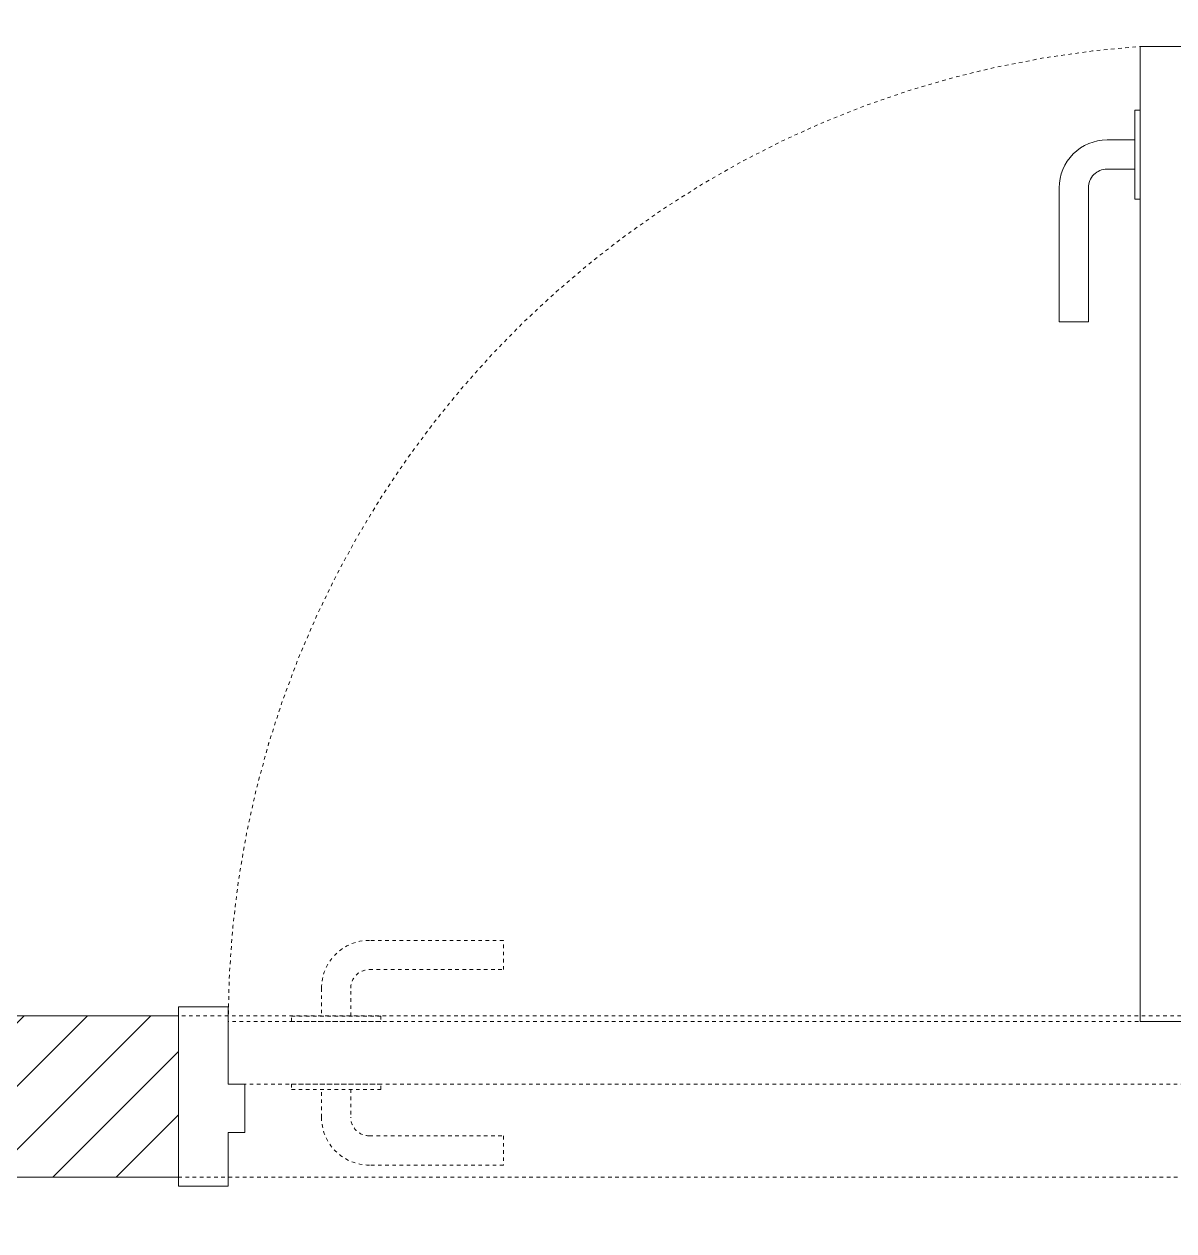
# Model space of a CAD drawing. Header units: inches. Extents: x 0 to 2865, y 0 to 4378.
# Drawn here: x 1622.24 to 1654.34, y 1520.38 to 1554.07 of the extents above; entities that cross this region are included whole.
import ezdxf

# ---------------------------------------------------------------- set-up
doc = ezdxf.new("R2010")
doc.units = ezdxf.units.IN
doc.linetypes.add('HIDDEN', pattern=[0.375, 0.25, -0.125])
doc.layers.add('A-WALL', color=113, linetype='Continuous', lineweight=9)
doc.layers.add('I-DOOR', color=6, linetype='Continuous', lineweight=20)
doc.layers.add('A-WALL-EXTR', color=2, linetype='Continuous')

# ---------------------------------------------------------------- blocks, each defined once
blk = doc.blocks.new('EFGTH')
at = {"layer": 'A-WALL-EXTR', "color": 8, "linetype": 'HIDDEN', "lineweight": 5, "ltscale": 0.1, "transparency": 33554636}
blk.add_arc((-1.308, 2.063), 33.3, 93.1573, 179.9423, dxfattribs=at)
blk = doc.blocks.new('GDFHBNH')
at = {"layer": 'I-DOOR', "lineweight": 5, "transparency": 33554636}
for points in [[(1.392, 2.097), (1.392, 29.313), (3.142, 29.313), (3.142, 2.097)], [(1.392, 25.054), (1.392, 27.543), (1.243, 27.543), (1.243, 25.054)], [(3.142, 25.054), (3.142, 27.543), (3.29, 27.543), (3.29, 25.054)], [(1.392, 0.347), (1.858, 0.347), (1.858, -1.007), (1.392, -1.007), (1.392, -2.5), (0, -2.5), (0, 2.5), (1.392, 2.5)], [(28.608, 0.347), (28.142, 0.347), (28.142, -1.007), (28.608, -1.007), (28.608, -2.5), (30, -2.5), (30, 2.5), (28.608, 2.5)]]:
    blk.add_lwpolyline(points, close=True, dxfattribs=at)
for points in [[(1.243, 25.891), (0.465, 25.891, 0.414214), (-0.055, 25.372), (-0.055, 21.628), (-0.87, 21.628), (-0.87, 25.372, -0.414214), (0.465, 26.707), (1.243, 26.707)], [(3.29, 25.891), (4.069, 25.891, -0.414214), (4.588, 25.372), (4.588, 21.628), (5.404, 21.628), (5.404, 25.372, 0.414214), (4.069, 26.707), (3.29, 26.707)]]:
    blk.add_lwpolyline(points, format="xyb", dxfattribs=at)
at = {"layer": 'I-DOOR', "color": 252, "linetype": 'HIDDEN', "lineweight": 5, "ltscale": 0.1, "transparency": 33554636}
for points in [[(25.186, 2.245), (25.186, 3.024, 0.414214), (24.666, 3.543), (20.923, 3.543), (20.923, 4.359), (24.666, 4.359, -0.414214), (26.002, 3.024), (26.002, 2.245)], [(25.186, 0.199), (25.186, -0.58, -0.414214), (24.666, -1.099), (20.923, -1.099), (20.923, -1.915), (24.666, -1.915, 0.414214), (26.002, -0.58), (26.002, 0.199)]]:
    blk.add_lwpolyline(points, format="xyb", dxfattribs=at)
for points in [[(1.392, 2.097), (28.608, 2.097), (28.608, 0.347), (1.392, 0.347)], [(24.349, 2.097), (26.838, 2.097), (26.838, 2.245), (24.349, 2.245)], [(24.349, 0.347), (26.838, 0.347), (26.838, 0.199), (24.349, 0.199)]]:
    blk.add_lwpolyline(points, close=True, dxfattribs=at)
blk.add_arc((1.288, 2.056), 27.321, 0.0865, 86.1085, dxfattribs=at)

msp = doc.modelspace()

# ---------------------------------------------------------------- hatches: boundary and pattern name
at = {"layer": 'A-WALL', "lineweight": 5, "transparency": 33554636}
h = msp.add_hatch(dxfattribs=at)
h.set_pattern_fill('ANSI31', color=8, scale=10, angle=180)
h.set_pattern_definition([(225, (-17627.8921, -2246.9479), (0.88388348, -0.88388348), [])])
h.paths.add_polyline_path([(1595.046, 1521.884), (1626.546, 1521.884), (1626.546, 1526.384), (1599.546, 1526.384), (1599.546, 1619.384), (1595.046, 1619.384)])

# ---------------------------------------------------------------- linework, layer by layer
at = {"layer": 'A-WALL', "color": 8, "lineweight": 5, "transparency": 33554636}
msp.add_lwpolyline([(1595.046, 1521.884), (1626.546, 1521.884), (1626.546, 1526.384), (1599.546, 1526.384), (1599.546, 1619.384), (1595.046, 1619.384)], close=True, dxfattribs=at)
at = {"layer": 'A-WALL-EXTR', "color": 8, "linetype": 'HIDDEN', "lineweight": 5, "ltscale": 0.1, "transparency": 33554636}
msp.add_lwpolyline([(1656.546, 1526.384), (1626.546, 1526.384), (1626.546, 1521.884), (1656.546, 1521.884)], close=True, dxfattribs=at)

# ---------------------------------------------------------------- block references
at = {"layer": 'I-DOOR', "color": 8, "lineweight": 5, "transparency": 33554636, "xscale": -1}
msp.add_blockref('GDFHBNH', (1656.546, 1524.134), dxfattribs=at)
at = {"layer": 'I-DOOR', "color": 8, "lineweight": 5, "transparency": 33554636, "rotation": 270.0000000050489}
msp.add_blockref('EFGTH', (1597.296, 1486.099), dxfattribs=at)

doc.saveas('drawing.dxf')
